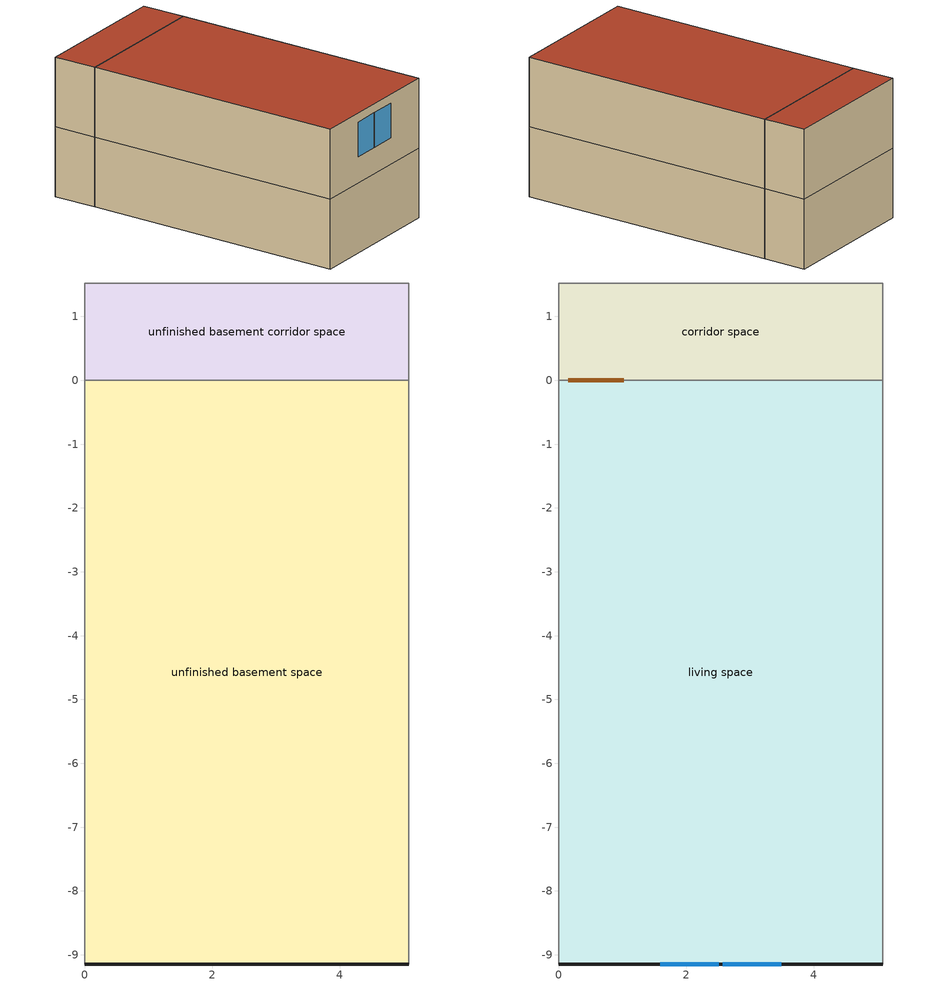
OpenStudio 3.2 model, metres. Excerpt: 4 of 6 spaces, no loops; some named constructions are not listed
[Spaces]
unfinished basement corridor space
 floor adiabatic (FloorFndGrndUnfinB 1): 0,0 0,1.52 5.08,1.52 5.08,0 z-2.44
 wall adiabatic (WallFndGrndUnfinB 1): 5.08,0 5.08,1.52 0,1.52 0,0 z-2.44:0
 wall to unfinished basement space (WallIntUnfinUninsUnfin): 0,0 5.08,0 z-2.44:0
 ceiling adiabatic (SurfaceTypeRoofAdiabatic): 5.08,0 5.08,1.52 0,1.52 0,0 z0
unfinished basement space
 floor foundation (FloorFndGrndUnfinB): 0,-9.14 0,0 5.08,0 5.08,-9.14 z-2.44
 wall adiabatic (WallFndGrndUnfinB): 0,0 0,-9.14 / 5.08,-9.14 5.08,0 z-2.44:0
 wall foundation (WallFndGrndUnfinB): 0,-9.14 5.08,-9.14 z-2.44:0
living space
 floor to unfinished basement space (FloorUnfinBInsFin Reversed): 0,-9.14 0,0 5.08,0 5.08,-9.14 z0
 wall outside (WallExtInsFin): 0,-9.14 5.08,-9.14 z0:2.44
 wall adiabatic (WallIntFinUninsFin): 5.08,-9.14 5.08,0 0,0 0,-9.14 z0:2.44
 window (WindowConstruction): 1.6,-9.14 2.51,-9.14 / 2.57,-9.14 3.48,-9.14 z0.91:2.13
 roof outside (RoofFinInsExt): 5.08,-9.14 5.08,0 0,0 0,-9.14 z2.44
corridor space
 floor adiabatic (FloorUnfinUninsUnfin): 0,0 0,1.52 5.08,1.52 5.08,0 z0
 wall adiabatic (WallIntUnfinUninsUnfin): 0,1.52 0,0 5.08,0 5.08,1.52 0,1.52 z0:2.44
 door inside (UninsDoor): 0.15,0 1.02,0 z0:2.13
 roof outside (RoofUnfinUninsExt): 5.08,0 5.08,1.52 0,1.52 0,0 z2.44
[Material] Roughness=Rough
Name | Thickness {m} | Conductivity {W/m-K} | Density {kg/m3} | Specific Heat {J/kg-K} | Thermal Absorptance | Solar Absorptance | Visible Absorptance
RoofSheathing | 0.01905 | 0.115458 | 512.64 | 1214.23 | 0.82 | 0.3 | 0.3
Wood Floor | 0.015875 | 0.115458 | 544.68 | 1214.23
Floor Covering | 0.0127 | 0.0433444 | 54.468 | 1339.84 | 0.9 | 0.9
Vinyl, Light | 0.009525 | 0.089435 | 177.822 | 1046.75 | 0.9 | 0.3 | 0.3
WallStudAndCavity 2 | 0.0889 | 0.403258 | 83.0341 | 1211.67 | 0.9 | 0.3 | 0.9
FloorIns | 0.23495 | 2.59817 | 67.691 | 1210.98 | 0.82 | 0.3 | 0.3
[Construction]
WallIntUnfinUninsUnfin Reversed: WallStudAndCavity 2, Vinyl, Light
FloorUnfinBInsFin: FloorIns, RoofSheathing, Wood Floor, Floor Covering
[Schedule:Day]
res nv_1 temp schedule allday7; res nv_1 temp schedule allday8; res nv_1 temp schedule allday9; res nv_1 temp schedule allday10: 24, 0, 22.2222
res nv_1 temp schedule allday11; res nv_1 temp schedule allday12: 24, 0, 23.8889
res mv_1 range exhaust schedule allday1; res mv_1 range exhaust schedule allday2; res mv_1 range exhaust schedule allday3; res mv_1 range exhaust schedule allday4; res mv_1 range exhaust schedule allday5; res mv_1 range exhaust schedule allday6; res mv_1 range exhaust schedule allday7; res mv_1 range exhaust schedule allday8; res mv_1 range exhaust schedule allday9; res mv_1 range exhaust schedule allday10; res mv_1 range exhaust schedule allday11; res mv_1 range exhaust schedule allday12: 15, 0, 0, 16, 0, 1, 24, 0, 0
res mv_1 bath exhaust schedule allday1; res mv_1 bath exhaust schedule allday2; res mv_1 bath exhaust schedule allday3; res mv_1 bath exhaust schedule allday4; res mv_1 bath exhaust schedule allday5; res mv_1 bath exhaust schedule allday6; res mv_1 bath exhaust schedule allday7; res mv_1 bath exhaust schedule allday8; res mv_1 bath exhaust schedule allday9; res mv_1 bath exhaust schedule allday10; res mv_1 bath exhaust schedule allday11; res mv_1 bath exhaust schedule allday12: 4, 0, 0, 5, 0, 1, 24, 0, 0
